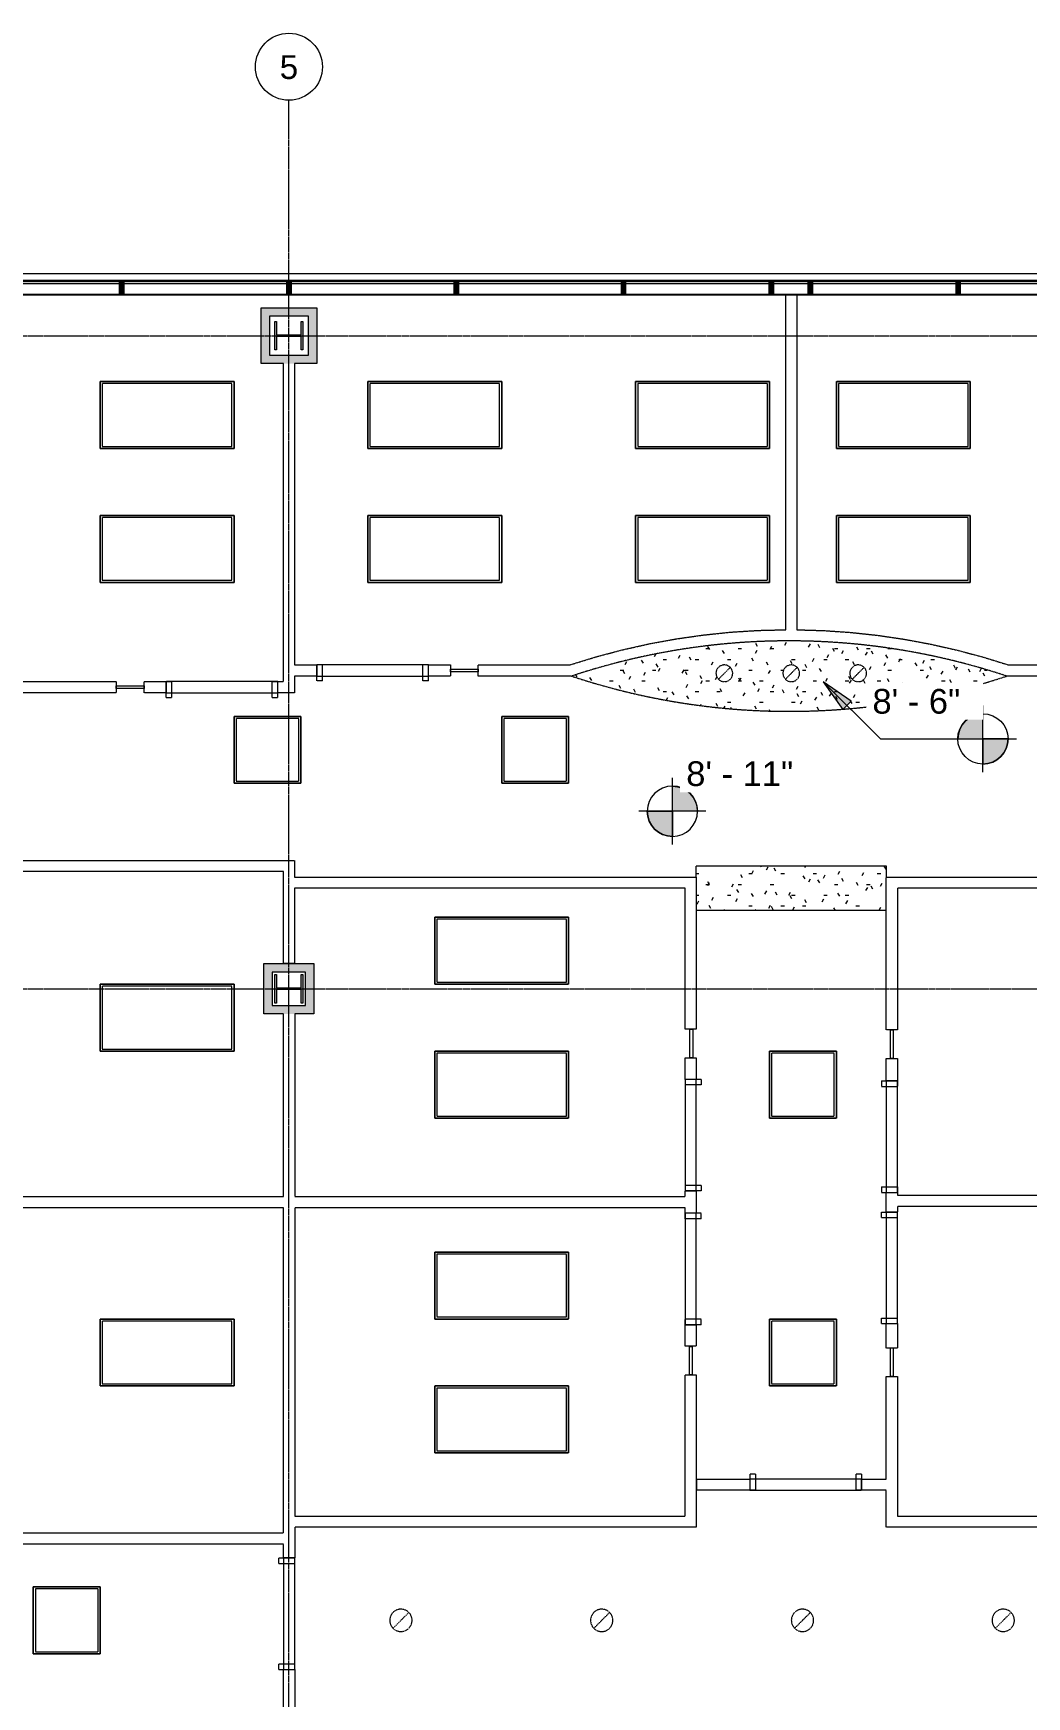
# Model space of a CAD drawing. Header units: inches. Extents: x -1263 to 2214, y -160 to 2229.
# Drawn here: x -149 to 207, y 1633 to 2229 of the extents above; entities that cross this region are included whole.
import ezdxf

# ---------------------------------------------------------------- set-up
doc = ezdxf.new("R2010")
doc.units = ezdxf.units.IN
doc.header["$MEASUREMENT"] = 0
doc.linetypes.add('Demolished', pattern=[0.1875, 0.125, -0.0625])
doc.linetypes.add('Grid Line 1_2_', pattern=[0.875, 0.5, -0.125, 0.125, -0.125])
for name, color, linetype, lineweight in [('A-CLNG', 13, 'Continuous', 13), ('A-CLNG-PATT', 13, 'Continuous', 13), ('A-DETL-GENF', 92, 'Continuous', 9), ('A-DOOR', 31, 'Demolished', 9), ('A-DOOR-FRAM', 31, 'Demolished', 20), ('A-GLAZ-CURT', 52, 'Demolished', 9), ('A-GLAZ-CWMG', 51, 'Continuous', 13), ('A-WALL', 113, 'Demolished', 9), ('A-WALL-PATT', 111, 'Continuous', 13), ('E-LITE-EQPM', 33, 'Demolished', 9), ('G-ANNO-DIMS', 111, 'Continuous', 9), ('I-WALL', 2, 'Continuous', 13), ('S-COLS', 52, 'Continuous', 13), ('S-GRID', 1, 'Continuous', 9), ('S-GRID-IDEN', 1, 'Continuous', 9)]:
    doc.layers.add(name, color=color, linetype=linetype, lineweight=lineweight)
doc.styles.add('Arial', font='arial.ttf', dxfattribs={"height": 8.851796})
doc.styles.add('Swis721 Lt BT', font='swissl.ttf', dxfattribs={"height": 8.514638})
pattern_1 = [(0, (0, 0), (15.36, 3.84), [1.267, -10.253, 1.267, -10.253, -61.44]), (0, (0, 0), (15.36, 3.84), [-23.04, 1.267, -21.773, 1.267, -10.253, -26.88]), (0, (0, 0), (15.36, 3.84), [-57.6, 1.267, -6.413, 1.267, -17.933]), (120, (5.76, 1.92), (-11.0055376, 11.38215), [1.267, -10.253, 1.267, -10.253, -61.44]), (120, (5.76, 1.92), (-11.0055376, 11.38215), [-23.04, 1.267, -21.773, 1.267, -10.253, -26.88]), (120, (5.76, 1.92), (-11.0055376, 11.38215), [-57.6, 1.267, -6.413, 1.267, -17.933]), (240, (7.68, 9.6), (-4.3544624, -15.22215), [1.267, -10.253, 1.267, -10.253, -61.44]), (240, (7.68, 9.6), (-4.3544624, -15.22215), [-23.04, 1.267, -21.773, 1.267, -10.253, -26.88]), (240, (7.68, 9.6), (-4.3544624, -15.22215), [-57.6, 1.267, -6.413, 1.267, -17.933])]

# ---------------------------------------------------------------- blocks, each defined once
blk = doc.blocks.new('Single Flush - OTJ_SOLIDFLUSH_ALUM-4837881-6TH FLOOR RCP DEMO')
at = {"layer": 'A-DOOR-FRAM', "color": 250}
for p, q in [((-20, -3.75), (-20, 2)), ((-20, 2), (-18, 2)), ((-18, -3.75), (-18, 2)), ((18.000004, -3.75), (18.000004, 2)), ((18.000004, 2), (20.000004, 2)), ((20.000004, -3.75), (20.000004, 2)), ((-20, -3.75), (-18, -3.75)), ((18.000004, -3.75), (20.000004, -3.75))]:
    blk.add_line(p, q, dxfattribs=at)
blk = doc.blocks.new('Single Flush - OTJ_SOLIDFLUSH_ALUM-4837941-6TH FLOOR RCP DEMO')
at = {"layer": 'A-DOOR-FRAM', "color": 250}
for p, q in [((-20, 3.75), (-20, -2)), ((-20, 3.75), (-18, 3.75)), ((-18, 3.75), (-18, -2)), ((18.000004, 3.75), (18.000004, -2)), ((18.000004, 3.75), (20.000004, 3.75)), ((20.000004, 3.75), (20.000004, -2)), ((-20, -2), (-18, -2)), ((18.000004, -2), (20.000004, -2))]:
    blk.add_line(p, q, dxfattribs=at)
blk = doc.blocks.new('System Panel - Glazed-4866112-6TH FLOOR RCP DEMO')
at = {"layer": 'A-GLAZ-CURT', "color": 250, "lineweight": 20}
for p, q in [((-5, 0.75), (-5, 1.75)), ((-5, 1.75), (5, 1.75)), ((5, 0.75), (-5, 0.75)), ((5, 1.75), (5, 0.75))]:
    blk.add_line(p, q, dxfattribs=at)
blk = doc.blocks.new('System Panel - Glazed-4869387-6TH FLOOR RCP DEMO')
at = {"layer": 'A-GLAZ-CURT', "color": 250, "lineweight": 20}
for p, q in [((-5.125, 0.75), (-5.125, 1.75)), ((-5.125, 1.75), (5.125, 1.75)), ((5.125, 0.75), (-5.125, 0.75)), ((5.125, 1.75), (5.125, 0.75))]:
    blk.add_line(p, q, dxfattribs=at)
blk = doc.blocks.new('HP-Bearing Pile-Column - HP10X57-4885479-6TH FLOOR RCP DEMO')
at = {"layer": 'S-COLS', "lineweight": 9}
blk.add_hatch(color=7, dxfattribs=at).paths.add_polyline_path([(-5.1, -4.435), (-5.1, -5), (5.1, -5), (5.1, -4.435), (0.2825, -4.435), (0.2825, 4.435), (5.1, 4.435), (5.1, 5), (-5.1, 5), (-5.1, 4.435), (-0.2825, 4.435), (-0.2825, -4.435), (-4.4727, -4.435)], flags=0)
at = {"layer": 'S-COLS', "color": 8, "lineweight": 20}
for p, q in [((-5.1, 5), (5.1, 5)), ((-5.1, 4.435), (-5.1, 5)), ((-0.2825, 4.435), (-5.1, 4.435)), ((-0.2825, -4.435), (-0.2825, 4.435)), ((5.1, 4.435), (0.2825, 4.435)), ((0.2825, 4.435), (0.2825, -4.435)), ((5.1, 5), (5.1, 4.435)), ((-5.1, -5), (-5.1, -4.435)), ((-5.1, -4.435), (-0.2825, -4.435)), ((5.1, -5), (-5.1, -5)), ((0.2825, -4.435), (5.1, -4.435)), ((5.1, -4.435), (5.1, -5))]:
    blk.add_line(p, q, dxfattribs=at)
blk = doc.blocks.new('System Panel - Glazed-4980337-6TH FLOOR RCP DEMO')
at = {"layer": 'A-GLAZ-CURT', "linetype": 'Continuous'}
blk.add_hatch(color=7, dxfattribs=at).paths.add_polyline_path([(29.25, 1.75), (-29.25, 1.75), (-29.25, 0.75), (29.25, 0.75)], flags=0)
at = {"layer": 'A-GLAZ-CURT', "color": 8, "linetype": 'Continuous', "lineweight": 20}
for p, q in [((-29.25, 0.75), (-29.25, 1.75)), ((-29.25, 1.75), (29.25, 1.75)), ((29.25, 0.75), (-29.25, 0.75)), ((29.25, 1.75), (29.25, 0.75))]:
    blk.add_line(p, q, dxfattribs=at)
blk = doc.blocks.new('System Panel - Glazed-4980340-6TH FLOOR RCP DEMO')
at = {"layer": 'A-GLAZ-CURT', "linetype": 'Continuous'}
blk.add_hatch(color=7, dxfattribs=at).paths.add_polyline_path([(-29.25, 0.75), (29.25, 0.75), (29.25, 1.75), (-29.25, 1.75), (-29.25, 0.75)], flags=0)
at = {"layer": 'A-GLAZ-CURT', "color": 8, "linetype": 'Continuous', "lineweight": 20}
for p, q in [((-29.25, 0.75), (-29.25, 1.75)), ((-29.25, 1.75), (29.25, 1.75)), ((29.25, 0.75), (-29.25, 0.75)), ((29.25, 1.75), (29.25, 0.75))]:
    blk.add_line(p, q, dxfattribs=at)
blk = doc.blocks.new('System Panel - Glazed-4980341-6TH FLOOR RCP DEMO')
at = {"layer": 'A-GLAZ-CURT', "linetype": 'Continuous'}
blk.add_hatch(color=7, dxfattribs=at).paths.add_polyline_path([(25.75, 0.75), (25.75, 1.75), (-25.75, 1.75), (-25.75, 0.75)], flags=0)
at = {"layer": 'A-GLAZ-CURT', "color": 8, "linetype": 'Continuous', "lineweight": 20}
for p, q in [((-25.75, 0.75), (-25.75, 1.75)), ((-25.75, 1.75), (25.75, 1.75)), ((25.75, 0.75), (-25.75, 0.75)), ((25.75, 1.75), (25.75, 0.75))]:
    blk.add_line(p, q, dxfattribs=at)
blk = doc.blocks.new('System Panel - Glazed-4980342-6TH FLOOR RCP DEMO')
at = {"layer": 'A-GLAZ-CURT', "linetype": 'Continuous'}
blk.add_hatch(color=7, dxfattribs=at).paths.add_polyline_path([(6.25, 0.75), (6.25, 1.75), (-6.25, 1.75), (-6.25, 0.75)], flags=0)
at = {"layer": 'A-GLAZ-CURT', "color": 8, "linetype": 'Continuous', "lineweight": 20}
for p, q in [((-6.25, 0.75), (-6.25, 1.75)), ((-6.25, 1.75), (6.25, 1.75)), ((6.25, 0.75), (-6.25, 0.75)), ((6.25, 1.75), (6.25, 0.75))]:
    blk.add_line(p, q, dxfattribs=at)
blk = doc.blocks.new('Rectangular Mullion - 1_5_ x 2_5_ rectangular-4980335-6TH FLOOR RCP DEMO')
at = {"layer": 'A-GLAZ-CWMG', "lineweight": 9}
blk.add_hatch(color=7, dxfattribs=at).paths.add_polyline_path([(0.75, -1.75), (0.75, -2), (-0.75, -2), (-0.75, 3), (0.75, 3), (0.75, -0.75)], flags=0)
at = {"layer": 'A-GLAZ-CWMG', "color": 8, "lineweight": 20}
for p, q in [((0.75, 3), (-0.75, 3)), ((-0.75, 3), (-0.75, -2)), ((0.75, -2), (0.75, 3)), ((-0.75, -2), (0.75, -2))]:
    blk.add_line(p, q, dxfattribs=at)
blk = doc.blocks.new('Rectangular Mullion - 1_5_ x 2_5_ rectangular-V3-6TH FLOOR RCP DEMO')
at = {"layer": 'A-GLAZ-CWMG', "lineweight": 9}
for p, q in [((-358.12, 725.26), (-416.62, 725.26)), ((-358.12, 720.26), (-416.62, 720.26))]:
    blk.add_line(p, q, dxfattribs=at)
blk = doc.blocks.new('Rectangular Mullion - 1_5_ x 2_5_ rectangular-4911924-6TH FLOOR RCP DEMO')
at = {"layer": 'A-GLAZ-CWMG', "lineweight": 9}
for p, q in [((115, 725.26), (63.5, 725.26)), ((115, 720.26), (63.5, 720.26))]:
    blk.add_line(p, q, dxfattribs=at)
blk = doc.blocks.new('Rectangular Mullion - 1_5_ x 2_5_ rectangular-4911945-6TH FLOOR RCP DEMO')
at = {"layer": 'A-GLAZ-CWMG', "lineweight": 9}
for p, q in [((129, 725.26), (116.5, 725.26)), ((129, 720.26), (116.5, 720.26))]:
    blk.add_line(p, q, dxfattribs=at)
blk = doc.blocks.new('Rectangular Mullion - 1_5_ x 2_5_ rectangular-4909403-6TH FLOOR RCP DEMO')
at = {"layer": 'A-GLAZ-CWMG', "lineweight": 9}
for p, q in [((-58.13, 725.26), (-116.62, 725.26)), ((-58.13, 720.26), (-116.62, 720.26))]:
    blk.add_line(p, q, dxfattribs=at)
blk = doc.blocks.new('L-Recessed Circular - Downlight - 8_-4935058-6TH FLOOR RCP DEMO')
at = {"layer": 'E-LITE-EQPM', "color": 7}
for q in [(-2.83, -2.83), (2.83, 2.83)]:
    blk.add_line((0, 0), q, dxfattribs=at)
for start, end in [(360, 180), (180, 360)]:
    blk.add_arc((0, 0), 4, start, end, dxfattribs=at)
blk = doc.blocks.new('FAR22_CH - FAR24_CH-5125636-6TH FLOOR RCP DEMO')
at = {"layer": 'A-DETL-GENF', "color": 7, "linetype": 'Demolished'}
for p, q in [((0, 0), (48, 0)), ((0, -24), (0, 0)), ((0.75, -0.75), (0.75, -23.25)), ((47.25, -0.75), (0.75, -0.75)), ((47.25, -23.25), (47.25, -0.75)), ((48, 0), (48, -24)), ((0.75, -23.25), (47.25, -23.25)), ((48, -24), (0, -24))]:
    blk.add_line(p, q, dxfattribs=at)
blk = doc.blocks.new('FAR22_CH - FAR22_CH-4992025-6TH FLOOR RCP DEMO')
at = {"layer": 'A-DETL-GENF', "color": 7, "linetype": 'Demolished'}
for p, q in [((0, 0), (24, 0)), ((0, -24), (0, 0)), ((0.75, -0.75), (0.75, -23.25)), ((23.25, -0.75), (0.75, -0.75)), ((23.25, -23.25), (23.25, -0.75)), ((24, 0), (24, -24)), ((0.75, -23.25), (23.25, -23.25)), ((24, -24), (0, -24))]:
    blk.add_line(p, q, dxfattribs=at)
blk = doc.blocks.new('L-Recessed Circular - Downlight - 6_-5190747-6TH FLOOR RCP DEMO')
at = {"layer": 'E-LITE-EQPM', "color": 7}
for q in [(-2.12, -2.12), (2.12, 2.12)]:
    blk.add_line((0, 0), q, dxfattribs=at)
for start, end in [(360, 180), (180, 360)]:
    blk.add_arc((0, 0), 3, start, end, dxfattribs=at)
blk = doc.blocks.new('Grid - Grid Head - Circle-50561-6TH FLOOR RCP DEMO')
at = {"layer": 'S-GRID-IDEN'}
blk.add_circle((0, 0), 0.125, dxfattribs=at)
blk = doc.blocks.new('Spot Elevations - Spot Elevation - Target Filled-49714-6TH FLOOR RCP DEMO')
at = {"layer": 'G-ANNO-DIMS'}
h = blk.add_hatch(color=256, dxfattribs=at)
edge = h.paths.add_edge_path(flags=0)
edge.add_line((0, 0), (-0.0938, 0))
edge.add_arc((0, 0), 0.0938, 90, 180, ccw=False)
edge.add_line((0, 0.0938), (0, 0))
h = blk.add_hatch(color=256, dxfattribs=at)
edge = h.paths.add_edge_path(flags=0)
edge.add_line((0, 0), (0.0938, 0))
edge.add_arc((0, 0), 0.0937, 270, 360, ccw=False)
edge.add_line((0, -0.0938), (0, 0))
for p, q in [((0, 0.1244), (0, -0.125)), ((0, 0), (0, 0.0938)), ((0.125, 0), (-0.125, 0)), ((-0.0938, 0), (0, 0)), ((0, 0), (0, -0.0938)), ((0.0938, 0), (0, 0))]:
    blk.add_line(p, q, dxfattribs=at)
blk.add_circle((0, 0), 0.0938, dxfattribs=at)
for radius, start, end in [(0.0938, 90, 180), (0.0937, 270, 360)]:
    blk.add_arc((0, 0), radius, start, end, dxfattribs=at)

msp = doc.modelspace()

# ---------------------------------------------------------------- hatches: boundary and pattern name
at = {"layer": 'A-CLNG-PATT', "linetype": 'Demolished'}
h = msp.add_hatch(dxfattribs=at)
h.set_pattern_fill('FP_1', color=10, style=0, pattern_type=2)
h.set_pattern_definition(pattern_1)
h.paths.add_polyline_path([(116.71, 1985.91), (127.29, 1985.91), (137.87, 1986.37), (148.42, 1987.27), (158.92, 1988.62), (169.35, 1990.43), (179.7, 1992.67), (190.53, 1995.54), (200.05, 1998.48), (189.94, 2001.6), (179.7, 2004.29), (169.35, 2006.54), (158.92, 2008.34), (148.42, 2009.69), (137.87, 2010.6), (127.29, 2011.05), (116.71, 2011.05), (106.13, 2010.6), (95.58, 2009.69), (84.5, 2008.24), (74.65, 2006.54), (64.3, 2004.29), (54.06, 2001.6), (43.95, 1998.48), (54.06, 1995.36), (64.3, 1992.67), (74.65, 1990.43), (85.08, 1988.62), (95.58, 1987.27), (106.13, 1986.37), (114.93, 1985.99)], flags=0)
h.paths.add_polyline_path([(146.76, 1996.48), (145.98, 1996.58), (145.26, 1996.88), (144.64, 1997.36), (144.16, 1997.98), (143.86, 1998.7), (143.76, 1999.48), (143.86, 2000.26), (144.16, 2000.98), (144.64, 2001.6), (145.26, 2002.08), (145.98, 2002.38), (146.76, 2002.48), (147.54, 2002.38), (148.26, 2002.08), (148.88, 2001.6), (149.36, 2000.98), (149.66, 2000.26), (149.76, 1999.48), (149.66, 1998.7), (149.36, 1997.98), (148.88, 1997.36), (148.26, 1996.88), (147.54, 1996.58)], flags=0)
h.paths.add_polyline_path([(98.76, 1996.48), (97.98, 1996.58), (97.26, 1996.88), (96.64, 1997.36), (96.16, 1997.98), (95.86, 1998.7), (95.76, 1999.48), (95.86, 2000.26), (96.16, 2000.98), (96.64, 2001.6), (97.26, 2002.08), (97.98, 2002.38), (98.76, 2002.48), (99.54, 2002.38), (100.26, 2002.08), (100.88, 2001.6), (101.39, 2000.92), (101.66, 2000.26), (101.76, 1999.48), (101.66, 1998.7), (101.36, 1997.98), (100.88, 1997.36), (100.26, 1996.88), (99.54, 1996.58)], flags=0)
h.paths.add_polyline_path([(122.76, 1996.48), (121.98, 1996.58), (121.26, 1996.88), (120.64, 1997.36), (120.16, 1997.98), (119.86, 1998.7), (119.76, 1999.48), (119.86, 2000.26), (120.16, 2000.98), (120.64, 2001.6), (121.26, 2002.08), (121.98, 2002.38), (122.76, 2002.48), (123.54, 2002.38), (124.26, 2002.08), (124.88, 2001.6), (125.36, 2000.98), (125.66, 2000.26), (125.76, 1999.48), (125.66, 1998.7), (125.36, 1997.98), (124.88, 1997.36), (124.26, 1996.88), (123.54, 1996.58)], flags=0)
h = msp.add_hatch(dxfattribs=at)
h.set_pattern_fill('FP_1', color=10, style=0, pattern_type=2)
h.set_pattern_definition(pattern_1)
h.paths.add_polyline_path([(138.49, 1914.47), (156.85, 1914.47), (156.85, 1930.47), (88.71, 1930.47), (88.71, 1914.47), (134.11, 1914.47)], flags=0)
at = {"layer": 'A-WALL-PATT', "lineweight": 9}
for points in [[(-64.38, 2110.46), (-64.38, 2130.46), (-67.38, 2130.46), (-67.38, 2110.46)], [(-64.38, 2127.46), (-47.38, 2127.46), (-47.38, 2130.46), (-64.38, 2130.46)], [(-47.38, 2110.46), (-47.38, 2127.46), (-50.38, 2127.46), (-50.38, 2110.46)], [(-50.38, 2110.46), (-50.38, 2113.46), (-64.38, 2113.46), (-64.38, 2110.46), (-55.38, 2110.46)], [(-66.42, 1877.42), (-63.42, 1877.42), (-63.42, 1895.42), (-66.42, 1895.42), (-66.42, 1885.38)], [(-59.38, 1892.42), (-48.42, 1892.42), (-48.42, 1895.42), (-63.42, 1895.42), (-63.42, 1892.42)], [(-48.42, 1877.42), (-48.42, 1892.42), (-51.42, 1892.42), (-51.42, 1877.42)], [(-53.07, 1877.42), (-51.42, 1877.42), (-51.42, 1880.42), (-63.42, 1880.42), (-63.42, 1877.42), (-55.29, 1877.42)]]:
    msp.add_hatch(color=7, dxfattribs=at).paths.add_polyline_path(points, flags=0)
at = {"layer": 'G-ANNO-DIMS'}
msp.add_hatch(color=256, dxfattribs=at).paths.add_polyline_path([(134.22, 1996.48), (141.21, 1986.5), (144.2, 1989.49)], flags=0)

# ---------------------------------------------------------------- linework, layer by layer
at = {"layer": 'A-CLNG', "color": 7, "linetype": 'Demolished', "lineweight": 9}
for p, q in [((-77.07, 2104.06), (-125.07, 2104.06)), ((-125.07, 2104.06), (-125.07, 2080.06)), ((-77.07, 2080.06), (-77.07, 2104.06)), ((18.93, 2104.06), (-29.07, 2104.06)), ((-29.07, 2104.06), (-29.07, 2080.06)), ((18.93, 2080.06), (18.93, 2104.06)), ((114.93, 2104.06), (66.93, 2104.06)), ((66.93, 2104.06), (66.93, 2080.06)), ((114.93, 2080.06), (114.93, 2104.06)), ((186.93, 2104.06), (138.93, 2104.06)), ((138.93, 2104.06), (138.93, 2080.06)), ((186.93, 2080.06), (186.93, 2104.06)), ((-125.07, 2080.06), (-77.07, 2080.06)), ((-29.07, 2080.06), (18.93, 2080.06)), ((66.93, 2080.06), (114.93, 2080.06)), ((138.93, 2080.06), (186.93, 2080.06)), ((-77.07, 2056.06), (-125.07, 2056.06)), ((-125.07, 2056.06), (-125.07, 2032.06)), ((-77.07, 2032.06), (-77.07, 2056.06)), ((18.93, 2056.06), (-29.07, 2056.06)), ((-29.07, 2056.06), (-29.07, 2032.06)), ((18.93, 2032.06), (18.93, 2056.06)), ((114.93, 2056.06), (66.93, 2056.06)), ((66.93, 2056.06), (66.93, 2032.06)), ((114.93, 2032.06), (114.93, 2056.06)), ((186.93, 2056.06), (138.93, 2056.06)), ((138.93, 2056.06), (138.93, 2032.06)), ((186.93, 2032.06), (186.93, 2056.06)), ((-125.07, 2032.06), (-77.07, 2032.06)), ((-29.07, 2032.06), (18.93, 2032.06)), ((66.93, 2032.06), (114.93, 2032.06)), ((138.93, 2032.06), (186.93, 2032.06)), ((-53.07, 1984.06), (-77.07, 1984.06)), ((-77.07, 1984.06), (-77.07, 1960.06)), ((-53.07, 1960.06), (-53.07, 1984.06)), ((42.93, 1984.06), (18.93, 1984.06)), ((18.93, 1984.06), (18.93, 1960.06)), ((42.93, 1960.06), (42.93, 1984.06)), ((-77.07, 1960.06), (-53.07, 1960.06)), ((18.93, 1960.06), (42.93, 1960.06)), ((88.71, 1926.47), (88.71, 1930.47)), ((88.71, 1930.47), (156.85, 1930.47)), ((156.85, 1930.47), (156.85, 1926.47)), ((156.85, 1914.47), (88.71, 1914.47)), ((42.93, 1912.06), (-5.07, 1912.06)), ((-5.07, 1912.06), (-5.07, 1888.06)), ((42.93, 1888.06), (42.93, 1912.06)), ((-77.07, 1888.06), (-125.07, 1888.06)), ((-125.07, 1888.06), (-125.07, 1864.06)), ((-77.07, 1864.06), (-77.07, 1888.06)), ((-5.07, 1888.06), (42.93, 1888.06)), ((-125.07, 1864.06), (-77.07, 1864.06)), ((42.93, 1864.06), (-5.07, 1864.06)), ((-5.07, 1864.06), (-5.07, 1840.06)), ((42.93, 1840.06), (42.93, 1864.06)), ((138.93, 1864.06), (114.93, 1864.06)), ((114.93, 1864.06), (114.93, 1840.06)), ((138.93, 1840.06), (138.93, 1864.06)), ((-5.07, 1840.06), (42.93, 1840.06)), ((114.93, 1840.06), (138.93, 1840.06)), ((42.93, 1792.06), (-5.07, 1792.06)), ((-5.07, 1792.06), (-5.07, 1768.06)), ((42.93, 1768.06), (42.93, 1792.06)), ((-77.07, 1768.06), (-125.07, 1768.06)), ((-125.07, 1768.06), (-125.07, 1744.06)), ((-77.07, 1744.06), (-77.07, 1768.06)), ((-5.07, 1768.06), (42.93, 1768.06)), ((138.93, 1768.06), (114.93, 1768.06)), ((114.93, 1768.06), (114.93, 1744.06)), ((138.93, 1744.06), (138.93, 1768.06)), ((-125.07, 1744.06), (-77.07, 1744.06)), ((42.93, 1744.06), (-5.07, 1744.06)), ((-5.07, 1744.06), (-5.07, 1720.06)), ((42.93, 1720.06), (42.93, 1744.06)), ((114.93, 1744.06), (138.93, 1744.06)), ((-5.07, 1720.06), (42.93, 1720.06)), ((-125.07, 1672.06), (-149.07, 1672.06)), ((-149.07, 1672.06), (-149.07, 1648.06)), ((-125.07, 1648.06), (-125.07, 1672.06)), ((-149.07, 1648.06), (-125.07, 1648.06))]:
    msp.add_line(p, q, dxfattribs=at)
for centre, radius, start, end in [((122, 2233.45), 247.59, 251.62421, 288.37579), ((98.76, 1999.48), 3, 0, 180), ((98.76, 1999.48), 3, 180, 0), ((122.76, 1999.48), 3, 0, 180), ((122.76, 1999.48), 3, 180, 0), ((146.76, 1999.48), 3, 0, 180), ((146.76, 1999.48), 3, 180, 0), ((-17.22, 1660.06), 4, 360, 180), ((54.78, 1660.06), 4, 360, 180), ((126.78, 1660.06), 4, 0, 180), ((198.78, 1660.06), 4, 0, 180), ((-17.22, 1660.06), 4, 180, 360), ((54.78, 1660.06), 4, 180, 360), ((126.78, 1660.06), 4, 180, 0), ((198.78, 1660.06), 4, 180, 0)]:
    msp.add_arc(centre, radius, start, end, dxfattribs=at)
at = {"layer": 'A-WALL', "linetype": 'Continuous'}
for p, q in [((1417.6, 2142.61), (-1172.02, 2142.61)), ((-175.36, 2135.11), (120.76, 2135.11)), ((124.76, 2135.11), (300.8, 2135.11))]:
    msp.add_line(p, q, dxfattribs=at)
at = {"layer": 'A-WALL', "color": 250, "lineweight": 20}
for p, q in [((120.76, 2015.1), (120.76, 2135.11)), ((120.76, 2135.11), (124.76, 2135.11)), ((124.76, 2135.11), (124.76, 2015.09)), ((-59.38, 1996.51), (-59.38, 2110.46)), ((-55.38, 2110.46), (-55.38, 2002.48)), ((-55.38, 2002.48), (-47.38, 2002.48)), ((-55.38, 1998.48), (-55.38, 1992.51)), ((-47.38, 1998.48), (-55.38, 1998.48)), ((-47.38, 2002.48), (-47.38, 1998.48)), ((-7.38, 1998.48), (-7.38, 2002.48)), ((-7.38, 2002.48), (0.5, 2002.48)), ((0.5, 1998.48), (-7.38, 1998.48)), ((0.5, 2002.48), (0.5, 1998.48)), ((10.5, 1998.48), (10.5, 2002.48)), ((10.5, 2002.48), (43.3, 2002.48)), ((43.95, 1998.48), (10.5, 1998.48)), ((235, 1998.48), (200.05, 1998.48)), ((200.7, 2002.48), (235, 2002.48)), ((-119.34, 1992.51), (-181.36, 1992.51)), ((-175.36, 1996.51), (-119.34, 1996.51)), ((-119.34, 1996.51), (-119.34, 1992.51)), ((-109.34, 1996.51), (-101.38, 1996.51)), ((-109.34, 1992.51), (-109.34, 1996.51)), ((-101.38, 1992.51), (-109.34, 1992.51)), ((-101.38, 1996.51), (-101.38, 1992.51)), ((-61.38, 1996.51), (-59.38, 1996.51)), ((-61.38, 1992.51), (-61.38, 1996.51)), ((-55.38, 1992.51), (-61.38, 1992.51)), ((-175.29, 1932.44), (-55.38, 1932.44)), ((-55.38, 1932.44), (-55.38, 1926.47)), ((-59.38, 1928.44), (-175.29, 1928.44)), ((-59.38, 1895.44), (-59.38, 1928.44)), ((-55.38, 1926.47), (88.71, 1926.47)), ((88.71, 1926.47), (88.71, 1871.9)), ((156.85, 1871.73), (156.85, 1926.47)), ((156.85, 1926.47), (300.8, 1926.47)), ((84.71, 1922.47), (-55.38, 1922.47)), ((-55.38, 1922.47), (-55.38, 1895.44)), ((84.71, 1871.9), (84.71, 1922.47)), ((160.85, 1922.47), (160.85, 1871.73)), ((300.8, 1922.47), (160.85, 1922.47)), ((-55.38, 1895.44), (-59.38, 1895.44)), ((-59.29, 1811.95), (-59.29, 1877.42)), ((-55.29, 1877.42), (-55.29, 1811.95)), ((88.71, 1871.9), (84.71, 1871.9)), ((160.85, 1871.73), (156.85, 1871.73)), ((84.71, 1853.95), (84.71, 1861.65)), ((84.71, 1861.65), (88.71, 1861.65)), ((88.71, 1861.65), (88.71, 1853.95)), ((156.85, 1853.41), (156.85, 1861.48)), ((156.85, 1861.48), (160.85, 1861.48)), ((160.85, 1861.48), (160.85, 1853.41)), ((88.71, 1853.95), (84.71, 1853.95)), ((160.85, 1853.41), (156.85, 1853.41)), ((84.71, 1811.95), (84.71, 1813.95)), ((84.71, 1813.95), (88.71, 1813.95)), ((88.71, 1813.95), (88.71, 1805.95)), ((156.85, 1806.41), (156.85, 1813.41)), ((156.85, 1813.41), (160.85, 1813.41)), ((160.85, 1813.41), (160.85, 1812.41)), ((160.85, 1812.41), (300.8, 1812.41)), ((-59.29, 1807.95), (-258.58, 1807.95)), ((-235.41, 1811.95), (-59.29, 1811.95)), ((-59.29, 1691.42), (-59.29, 1807.95)), ((-55.29, 1811.95), (84.71, 1811.95)), ((-55.29, 1807.95), (-55.29, 1697.42)), ((84.71, 1807.95), (-55.29, 1807.95)), ((84.71, 1805.95), (84.71, 1807.95)), ((300.8, 1808.41), (160.85, 1808.41)), ((160.85, 1808.41), (160.85, 1806.41)), ((88.71, 1805.95), (84.71, 1805.95)), ((160.85, 1806.41), (156.85, 1806.41)), ((84.71, 1758.27), (84.71, 1765.95)), ((84.71, 1765.95), (88.71, 1765.95)), ((88.71, 1765.95), (88.71, 1758.27)), ((156.85, 1757.67), (156.85, 1766.41)), ((156.85, 1766.41), (160.85, 1766.41)), ((160.85, 1766.41), (160.85, 1757.67)), ((88.71, 1758.27), (84.71, 1758.27)), ((160.85, 1757.67), (156.85, 1757.67)), ((84.71, 1697.42), (84.71, 1748.02)), ((84.71, 1748.02), (88.71, 1748.02)), ((88.71, 1748.02), (88.71, 1693.42)), ((156.85, 1710.69), (156.85, 1747.42)), ((156.85, 1747.42), (160.85, 1747.42)), ((160.85, 1747.42), (160.85, 1697.42)), ((88.93, 1706.69), (88.93, 1710.69)), ((88.93, 1710.69), (107.93, 1710.69)), ((107.93, 1706.69), (88.93, 1706.69)), ((107.93, 1710.69), (107.93, 1706.69)), ((147.93, 1706.69), (147.93, 1710.69)), ((147.93, 1710.69), (156.85, 1710.69)), ((156.85, 1706.69), (147.93, 1706.69)), ((156.85, 1693.42), (156.85, 1706.69)), ((-55.29, 1697.42), (84.71, 1697.42)), ((88.71, 1693.42), (-55.29, 1693.42)), ((-55.29, 1693.42), (-55.29, 1682.42)), ((300.8, 1693.42), (156.85, 1693.42)), ((160.85, 1697.42), (300.8, 1697.42)), ((-198.86, 1691.42), (-59.29, 1691.42)), ((-59.29, 1687.42), (-198.86, 1687.42)), ((-59.29, 1682.42), (-59.29, 1687.42)), ((-55.29, 1682.42), (-59.29, 1682.42)), ((-59.29, 1624.31), (-59.29, 1642.42)), ((-59.29, 1642.42), (-55.29, 1642.42)), ((-55.29, 1642.42), (-55.29, 1624.31))]:
    msp.add_line(p, q, dxfattribs=at)
at = {"layer": 'A-WALL', "color": 7}
for p, q in [((-7.38, 2002.48), (-47.38, 2002.48)), ((-47.38, 1998.48), (-7.38, 1998.48)), ((-61.38, 1996.51), (-101.38, 1996.51)), ((-101.38, 1992.51), (-61.38, 1992.51)), ((84.71, 1853.95), (84.71, 1813.95)), ((88.71, 1813.95), (88.71, 1853.95)), ((156.85, 1853.41), (156.85, 1813.41)), ((160.85, 1813.41), (160.85, 1853.41)), ((84.71, 1805.95), (84.71, 1765.95)), ((88.71, 1765.95), (88.71, 1805.95)), ((156.85, 1806.41), (156.85, 1766.41)), ((160.85, 1766.41), (160.85, 1806.41)), ((147.93, 1710.69), (107.93, 1710.69)), ((107.93, 1706.69), (147.93, 1706.69)), ((-59.29, 1682.42), (-59.29, 1642.42)), ((-55.29, 1642.42), (-55.29, 1682.42))]:
    msp.add_line(p, q, dxfattribs=at)
at = {"layer": 'A-WALL', "color": 250, "lineweight": 20, "flags": 128}
for points in [[(43.3, 2002.48), (52.71, 2005.38), (62.24, 2007.9), (71.85, 2010.06), (81.54, 2011.83), (91.29, 2013.22), (101.08, 2014.24), (110.91, 2014.86), (120.76, 2015.1)], [(124.76, 2015.09), (134.42, 2014.8), (144.05, 2014.14), (153.66, 2013.11), (163.21, 2011.71), (172.71, 2009.94), (182.13, 2007.81), (191.47, 2005.33), (200.7, 2002.48)]]:
    msp.add_lwpolyline(points, dxfattribs=at)
at = {"layer": 'A-WALL', "color": 250, "lineweight": 20}
msp.add_arc((122, 1763.51), 247.59, 71.62421, 108.37579, dxfattribs=at)
at = {"layer": 'G-ANNO-DIMS'}
for p, q in [((134.22, 1996.48), (141.21, 1986.5)), ((144.2, 1989.49), (134.22, 1996.48)), ((134.22, 1996.48), (154.71, 1975.98)), ((141.21, 1986.5), (144.2, 1989.49)), ((154.71, 1975.98), (191.49, 1975.98))]:
    msp.add_line(p, q, dxfattribs=at)
at = {"layer": 'I-WALL', "color": 8, "lineweight": 20}
for p, q in [((-67.38, 2110.46), (-67.38, 2130.46)), ((-67.38, 2130.46), (-47.38, 2130.46)), ((-47.38, 2130.46), (-47.38, 2110.46)), ((-64.38, 2127.46), (-64.38, 2113.46)), ((-50.38, 2127.46), (-64.38, 2127.46)), ((-50.38, 2113.46), (-50.38, 2127.46)), ((-64.38, 2113.46), (-50.38, 2113.46)), ((-59.38, 2110.46), (-67.38, 2110.46)), ((-47.38, 2110.46), (-55.38, 2110.46)), ((-66.42, 1877.42), (-66.42, 1895.42)), ((-66.42, 1895.42), (-48.42, 1895.42)), ((-63.42, 1892.42), (-63.42, 1880.42)), ((-51.42, 1892.42), (-63.42, 1892.42)), ((-51.42, 1880.42), (-51.42, 1892.42)), ((-48.42, 1895.42), (-48.42, 1877.42)), ((-63.42, 1880.42), (-51.42, 1880.42)), ((-59.29, 1877.42), (-66.42, 1877.42)), ((-48.42, 1877.42), (-55.29, 1877.42))]:
    msp.add_line(p, q, dxfattribs=at)
at = {"layer": 'S-GRID', "linetype": 'Grid Line 1_2_'}
for p, q in [((-57.38, 640.48), (-57.38, 2204.87)), ((-1262.83, 2120.46), (1480.44, 2120.46)), ((-1262.83, 1886.42), (1480.44, 1886.42))]:
    msp.add_line(p, q, dxfattribs=at)

# ---------------------------------------------------------------- block references
at = {"layer": 'A-DOOR', "color": 7}
for name, p, rotation in [('Single Flush - OTJ_SOLIDFLUSH_ALUM-4837941-6TH FLOOR RCP DEMO', (-27.38, 2000.48), 180), ('Single Flush - OTJ_SOLIDFLUSH_ALUM-4837941-6TH FLOOR RCP DEMO', (86.71, 1833.95), 269.9999999999999), ('Single Flush - OTJ_SOLIDFLUSH_ALUM-4837881-6TH FLOOR RCP DEMO', (158.85, 1833.41), 269.9999999999999), ('Single Flush - OTJ_SOLIDFLUSH_ALUM-4837881-6TH FLOOR RCP DEMO', (86.71, 1785.95), 89.99999999999991), ('Single Flush - OTJ_SOLIDFLUSH_ALUM-4837941-6TH FLOOR RCP DEMO', (158.85, 1786.41), 89.99999999999991), ('Single Flush - OTJ_SOLIDFLUSH_ALUM-4837881-6TH FLOOR RCP DEMO', (127.93, 1708.69), 180), ('Single Flush - OTJ_SOLIDFLUSH_ALUM-4837941-6TH FLOOR RCP DEMO', (-57.29, 1662.42), 89.99999999999991)]:
    msp.add_blockref(name, p, dxfattribs=dict(at, rotation=rotation))
msp.add_blockref('Single Flush - OTJ_SOLIDFLUSH_ALUM-4837881-6TH FLOOR RCP DEMO', (-81.38, 1994.51), dxfattribs=at)
at = {"layer": 'A-GLAZ-CURT', "linetype": 'Continuous'}
for name, p in [('System Panel - Glazed-4980337-6TH FLOOR RCP DEMO', (-147.37, 2138.33)), ('System Panel - Glazed-4980340-6TH FLOOR RCP DEMO', (-87.37, 2138.33)), ('System Panel - Glazed-4980337-6TH FLOOR RCP DEMO', (-27.38, 2138.33)), ('System Panel - Glazed-4980337-6TH FLOOR RCP DEMO', (32.62, 2138.33)), ('System Panel - Glazed-4980341-6TH FLOOR RCP DEMO', (89.12, 2138.33)), ('System Panel - Glazed-4980342-6TH FLOOR RCP DEMO', (122.62, 2138.33)), ('System Panel - Glazed-4980341-6TH FLOOR RCP DEMO', (156.12, 2138.33)), ('System Panel - Glazed-4980337-6TH FLOOR RCP DEMO', (212.62, 2138.33))]:
    msp.add_blockref(name, p, dxfattribs=at)
at = {"layer": 'A-GLAZ-CURT', "color": 7}
for name, p, rotation in [('System Panel - Glazed-4866112-6TH FLOOR RCP DEMO', (5.5, 2001.73), 180), ('System Panel - Glazed-4866112-6TH FLOOR RCP DEMO', (-114.34, 1995.76), 180), ('System Panel - Glazed-4869387-6TH FLOOR RCP DEMO', (88.17, 1866.77), 90.00000000000001), ('System Panel - Glazed-4869387-6TH FLOOR RCP DEMO', (160.1, 1866.61), 90.00000000000001), ('System Panel - Glazed-4869387-6TH FLOOR RCP DEMO', (87.96, 1753.14), 90.00000000000001), ('System Panel - Glazed-4869387-6TH FLOOR RCP DEMO', (160.1, 1752.55), 90.00000000000001)]:
    msp.add_blockref(name, p, dxfattribs=dict(at, rotation=rotation))
at = {"layer": 'A-GLAZ-CWMG', "lineweight": 9, "rotation": 180}
for name, p in [('Rectangular Mullion - 1_5_ x 2_5_ rectangular-V3-6TH FLOOR RCP DEMO', (-534.74, 2860.59)), ('Rectangular Mullion - 1_5_ x 2_5_ rectangular-4909403-6TH FLOOR RCP DEMO', (-174.75, 2860.59)), ('Rectangular Mullion - 1_5_ x 2_5_ rectangular-V3-6TH FLOOR RCP DEMO', (-414.75, 2860.59)), ('Rectangular Mullion - 1_5_ x 2_5_ rectangular-V3-6TH FLOOR RCP DEMO', (-354.75, 2860.59)), ('Rectangular Mullion - 1_5_ x 2_5_ rectangular-4911924-6TH FLOOR RCP DEMO', (178.37, 2860.59)), ('Rectangular Mullion - 1_5_ x 2_5_ rectangular-4911945-6TH FLOOR RCP DEMO', (245.37, 2860.59)), ('Rectangular Mullion - 1_5_ x 2_5_ rectangular-4911924-6TH FLOOR RCP DEMO', (245.37, 2860.59)), ('Rectangular Mullion - 1_5_ x 2_5_ rectangular-V3-6TH FLOOR RCP DEMO', (-174.75, 2860.59))]:
    msp.add_blockref(name, p, dxfattribs=at)
at = {"layer": 'A-GLAZ-CWMG', "lineweight": 9, "extrusion": (0, 0, -1), "rotation": 180}
for p in [(117.37, 2138.33), (57.38, 2138.33), (-2.62, 2138.33), (-62.62, 2138.33), (-115.62, 2138.33), (-129.62, 2138.33), (-182.62, 2138.33)]:
    msp.add_blockref('Rectangular Mullion - 1_5_ x 2_5_ rectangular-4980335-6TH FLOOR RCP DEMO', p, dxfattribs=at)
at = {"layer": 'E-LITE-EQPM', "color": 7}
for name, p in [('FAR22_CH - FAR24_CH-5125636-6TH FLOOR RCP DEMO', (-125.07, 2104.06)), ('FAR22_CH - FAR24_CH-5125636-6TH FLOOR RCP DEMO', (-29.07, 2104.06)), ('FAR22_CH - FAR24_CH-5125636-6TH FLOOR RCP DEMO', (66.93, 2104.06)), ('FAR22_CH - FAR24_CH-5125636-6TH FLOOR RCP DEMO', (138.93, 2104.06)), ('FAR22_CH - FAR24_CH-5125636-6TH FLOOR RCP DEMO', (-125.07, 2056.06)), ('FAR22_CH - FAR24_CH-5125636-6TH FLOOR RCP DEMO', (-29.07, 2056.06)), ('FAR22_CH - FAR24_CH-5125636-6TH FLOOR RCP DEMO', (66.93, 2056.06)), ('FAR22_CH - FAR24_CH-5125636-6TH FLOOR RCP DEMO', (138.93, 2056.06)), ('L-Recessed Circular - Downlight - 6_-5190747-6TH FLOOR RCP DEMO', (98.76, 1999.48)), ('L-Recessed Circular - Downlight - 6_-5190747-6TH FLOOR RCP DEMO', (122.76, 1999.48)), ('L-Recessed Circular - Downlight - 6_-5190747-6TH FLOOR RCP DEMO', (146.76, 1999.48)), ('FAR22_CH - FAR22_CH-4992025-6TH FLOOR RCP DEMO', (-77.07, 1984.06)), ('FAR22_CH - FAR22_CH-4992025-6TH FLOOR RCP DEMO', (18.93, 1984.06)), ('FAR22_CH - FAR24_CH-5125636-6TH FLOOR RCP DEMO', (-5.07, 1912.06)), ('FAR22_CH - FAR24_CH-5125636-6TH FLOOR RCP DEMO', (-125.07, 1888.06)), ('FAR22_CH - FAR24_CH-5125636-6TH FLOOR RCP DEMO', (-5.07, 1864.06)), ('FAR22_CH - FAR22_CH-4992025-6TH FLOOR RCP DEMO', (114.93, 1864.06)), ('FAR22_CH - FAR24_CH-5125636-6TH FLOOR RCP DEMO', (-5.07, 1792.06)), ('FAR22_CH - FAR24_CH-5125636-6TH FLOOR RCP DEMO', (-125.07, 1768.06)), ('FAR22_CH - FAR22_CH-4992025-6TH FLOOR RCP DEMO', (114.93, 1768.06)), ('FAR22_CH - FAR24_CH-5125636-6TH FLOOR RCP DEMO', (-5.07, 1744.06)), ('FAR22_CH - FAR22_CH-4992025-6TH FLOOR RCP DEMO', (-149.07, 1672.06)), ('L-Recessed Circular - Downlight - 8_-4935058-6TH FLOOR RCP DEMO', (-17.22, 1660.06)), ('L-Recessed Circular - Downlight - 8_-4935058-6TH FLOOR RCP DEMO', (54.78, 1660.06)), ('L-Recessed Circular - Downlight - 8_-4935058-6TH FLOOR RCP DEMO', (126.78, 1660.06)), ('L-Recessed Circular - Downlight - 8_-4935058-6TH FLOOR RCP DEMO', (198.78, 1660.06))]:
    msp.add_blockref(name, p, dxfattribs=at)
at = {"layer": 'G-ANNO-DIMS', "xscale": 95.99999999999994, "yscale": 95.99999999999994, "zscale": 95.99999999999994, "rotation": 180}
msp.add_blockref('Spot Elevations - Spot Elevation - Target Filled-49714-6TH FLOOR RCP DEMO', (191.49, 1975.98), dxfattribs=at)
at = {"layer": 'G-ANNO-DIMS', "extrusion": (0, 0, -1), "xscale": 95.99999999999994, "yscale": 95.99999999999994, "zscale": 95.99999999999994, "rotation": 180}
msp.add_blockref('Spot Elevations - Spot Elevation - Target Filled-49714-6TH FLOOR RCP DEMO', (-80.14, 1950.04), dxfattribs=at)
at = {"layer": 'S-COLS', "lineweight": 9, "rotation": 89.99999999999991}
for p in [(-57.38, 2120.46), (-57.38, 1886.42)]:
    msp.add_blockref('HP-Bearing Pile-Column - HP10X57-4885479-6TH FLOOR RCP DEMO', p, dxfattribs=at)
at = {"layer": 'S-GRID-IDEN', "xscale": 95.99999999999994, "yscale": 95.99999999999994, "zscale": 95.99999999999994}
msp.add_blockref('Grid - Grid Head - Circle-50561-6TH FLOOR RCP DEMO', (-57.38, 2216.87), dxfattribs=at)

# ---------------------------------------------------------------- next in the draw order: texts
at = {"layer": 'G-ANNO-DIMS', "char_height": 8.852, "attachment_point": 1, "line_spacing_factor": 0.938532, "style": 'Arial', "bg_fill": 3, "box_fill_scale": 1.25, "bg_fill_color": 0, "bg_fill_transparency": 0}
for s, insert, width in [('8\' - 6"', (151.88, 1993.88), 37.476), ('8\' - 11"', (85.1, 1967.94), 45.684)]:
    msp.add_mtext(s, dxfattribs=dict(at, insert=insert, width=width))
at = {"layer": 'S-GRID-IDEN', "insert": (-57.38, 2221), "char_height": 8.51, "width": 7.56, "attachment_point": 2, "line_spacing_factor": 1.00667, "style": 'Swis721 Lt BT', "bg_fill": 3, "box_fill_scale": 1.25, "bg_fill_color": 0, "bg_fill_transparency": 0}
msp.add_mtext('5', dxfattribs=at)

doc.saveas('drawing.dxf')
